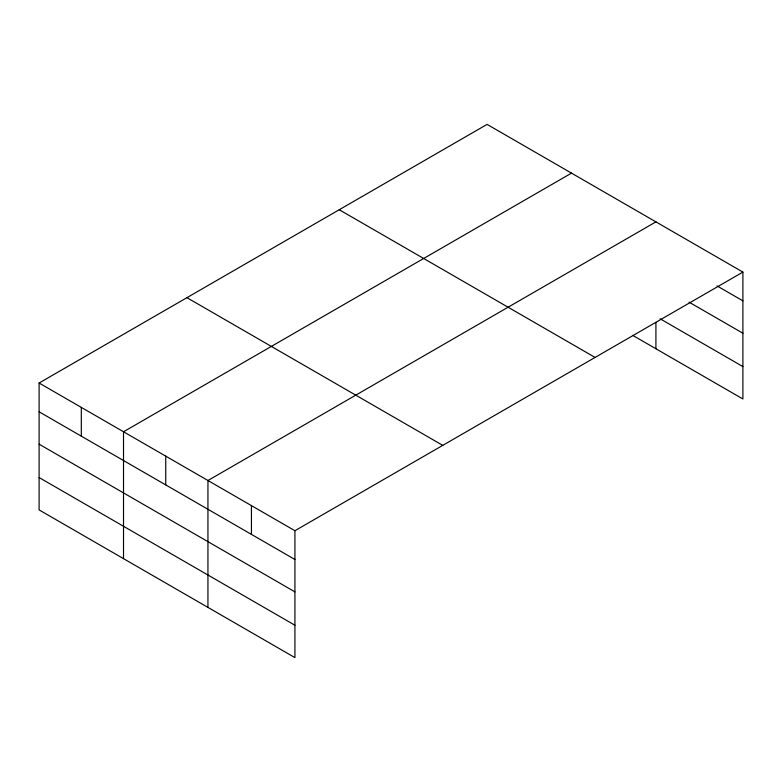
<?xml version="1.0" encoding="UTF-8"?>
<svg xmlns="http://www.w3.org/2000/svg" width="782" height="782" viewBox="0 0 782 782"><rect width="100%" height="100%" fill="white"/><g stroke="black" fill="none" stroke-linecap="round" stroke-linejoin="round"><path stroke-width="1.17" d="M632.706 335.351L742.9 398.976L742.9 272.087L487.078 124.387L39.1 383.024L39.1 509.913L294.922 657.613L294.922 530.724L39.1 383.024M571.505 173.125L123.517 431.772L123.517 558.651M655.922 221.873L207.944 480.51L207.944 607.399M294.922 530.724L742.9 272.087M717.016 285.899L742.9 300.845M689.059 302.145L742.9 333.23M660.067 318.763L742.9 366.592M339.251 209.742L595.063 357.433M186.937 297.678L442.749 445.369M39.1 411.791L294.922 559.492M39.1 444.176L294.922 591.866M39.1 477.538L294.922 625.229M655.922 322.37L655.922 348.752M251.433 505.612L251.433 534.38M165.735 456.141L165.735 484.899M81.308 407.393L81.308 436.161"/></g></svg>
